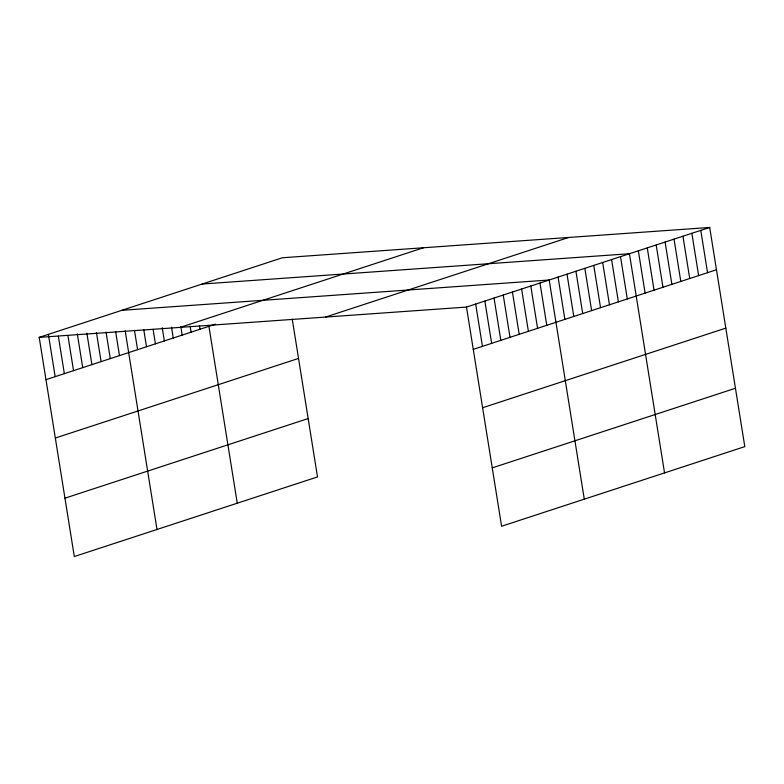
<?xml version="1.0" encoding="UTF-8"?>
<svg xmlns="http://www.w3.org/2000/svg" width="784" height="784" viewBox="0 0 784 784"><rect width="100%" height="100%" fill="white"/><g stroke="black" fill="none" stroke-linecap="round" stroke-linejoin="round"><path stroke-width="1.18" d="M292.246 319.137L317.51 476.927L74.304 556.542L39.2 337.375L282.407 257.76L709.696 227.458L744.8 446.625L501.593 526.24L466.49 307.073L709.696 227.458M180.202 327.379L423.419 247.764M45.972 379.672L215.61 324.145M325.478 317.079L568.694 237.464M55.321 438.04L298.537 358.425M473.262 349.37L716.468 269.755M64.954 498.173L308.161 418.558M482.611 407.739L725.817 328.124M492.244 467.872L735.451 388.256M202.154 284.033L629.434 253.732L664.538 472.899M121.892 310.307L549.182 280.006L584.286 499.173M39.2 337.375L466.49 307.073M700.778 230.378L707.55 272.675M691.86 233.299L698.632 275.596M682.942 236.219L689.714 278.516M674.024 239.14L680.796 281.436M665.106 242.06L671.878 284.347M656.188 244.98L662.96 287.267M647.27 247.891L654.042 290.188M638.352 250.811L645.124 293.108M620.516 256.652L627.298 298.949M611.598 259.573L618.38 301.869M602.68 262.493L609.462 304.79M593.762 265.413L600.544 307.71M584.844 268.334L591.626 310.621M575.926 271.254L582.708 313.541M567.008 274.165L573.79 316.462M558.09 277.085L564.872 319.382M539.99 283.014L546.762 325.311M530.797 286.023L537.579 328.32M521.615 289.031L528.387 331.328M512.422 292.04L519.204 334.337M503.24 295.049L510.012 337.345M494.047 298.057L500.829 340.344M484.865 301.066L491.637 343.353M475.672 304.065L482.444 346.361M208.926 326.33L237.258 503.201M199.43 325.625L200.008 329.251M190.12 326.124L191.09 332.171M180.82 326.624L182.172 335.091M171.51 327.134L173.254 338.012M162.21 327.634L164.336 340.922M153.096 329.349L155.418 343.843M143.795 329.848L146.5 346.763M134.485 330.348L137.582 349.684M125.185 330.848L156.996 529.474M115.611 331.446L119.482 355.613M106.036 332.034L110.289 358.621M96.461 332.622L101.107 361.63M86.877 333.22L91.914 364.638M77.302 333.808L82.722 367.637M67.924 335.601L73.539 370.646M58.349 336.199L64.347 373.654M48.392 334.366L55.164 376.663"/></g></svg>
